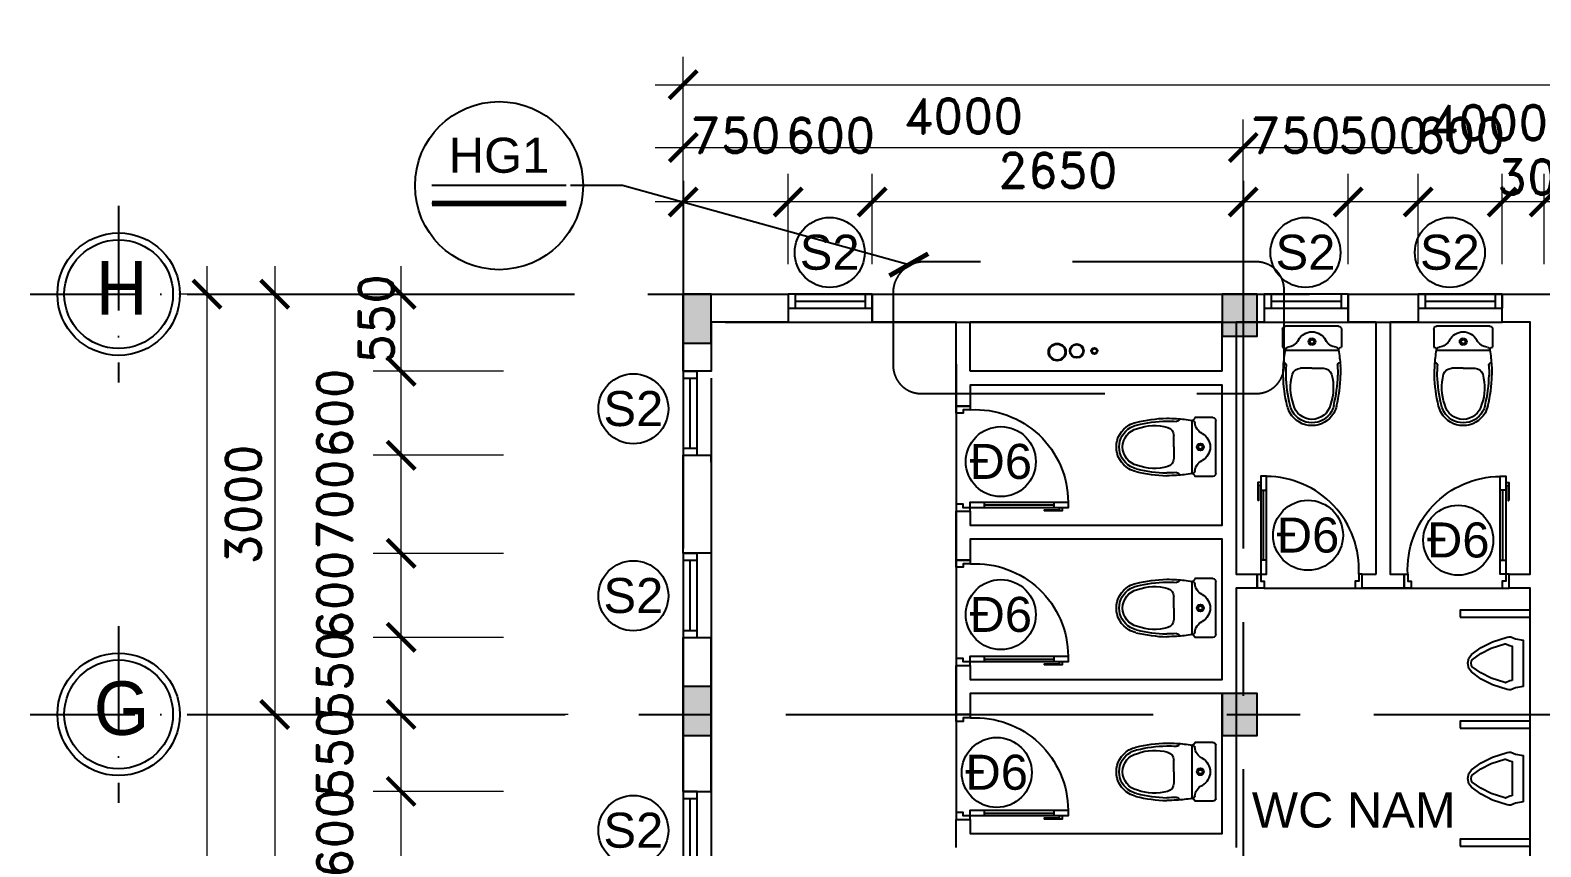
# Model space of a CAD drawing. Header units: inches. Extents: x 452443 to 881249, y 975131 to 1198310.
# Drawn here: x 555887 to 566677, y 1093991 to 1099821 of the extents above; entities that cross this region are included whole.
import ezdxf
from ezdxf.enums import TextEntityAlignment as Align

# ---------------------------------------------------------------- set-up
doc = ezdxf.new("R2010")
doc.units = ezdxf.units.IN
doc.header["$LTSCALE"] = 3.5
doc.header["$MEASUREMENT"] = 0
for name, pattern in [('ACAD_ISO10W100', [18, 12, -3, 0, -3]), ('CENTER', [2, 1.25, -0.25, 0.25, -0.25]), ('HIDDEN', [0.375, 0.25, -0.125])]:
    doc.linetypes.add(name, pattern=pattern)
for name, color, linetype in [('cot', 1, 'Continuous'), ('DOOR-84', 84, 'Continuous'), ('hatch', 4, 'Continuous'), ('hatch vl', 4, 'Continuous'), ('kich thuoc', 3, 'Continuous'), ('Mui ten', 9, 'Continuous'), ('Netthay_126', 126, 'Continuous'), ('NOI THAT', 42, 'Continuous'), ('phong', 2, 'Continuous'), ('text', 3, 'Continuous'), ('TEXT2', 7, 'Continuous'), ('thuocdo', 3, 'Continuous'), ('TOILET', 35, 'Continuous'), ('Truc', 252, 'Continuous'), ('VISIONABLE-LINE126', 126, 'Continuous')]:
    doc.layers.add(name, color=color, linetype=linetype)
doc.styles.add('chu 1', font='VHELVEN0.TTF')
doc.styles.add('CHUGHICHU', font='VTIMESN0.TTF')
doc.styles.add('romand', font='romand.shx')
doc.styles.add('STYLE5', font='VAVON_.TTF')
doc.styles.add('VNI-HELVE', font='VHELVEN0.TTF')
doc.dimstyles.new('50', dxfattribs={"dimscale": 75, "dimtxt": 2.5, "dimasz": 30, "dimexe": 2, "dimexo": 0, "dimgap": 1, "dimtad": 1, "dimdec": 0, "dimdsep": 46, "dimtxsty": 'CHUGHICHU', "dimblk": 'ARCHTICK', "dimcen": 1.5, "dimdle": 2, "dimclrd": 256, "dimclre": 256, "dimclrt": 7, "dimadec": 0, "dimazin": 0, "dimtfac": 1, "dimtdec": 0, "dimtofl": 0, "dimtmove": 2, "dimatfit": 3, "dimldrblk": 'ARCHTICK', "dimfxl": 1, "dimtolj": 1, "dimtzin": 0, "dimlwd": -1, "dimlwe": -1, "dimarcsym": 0})
doc.dimstyles.new('TL100', dxfattribs={"dimscale": 100, "dimtxt": 2.5, "dimasz": 2, "dimexe": 2, "dimexo": 1, "dimgap": 1, "dimtad": 1, "dimdec": 0, "dimzin": 0, "dimdsep": 46, "dimtxsty": 'romand', "dimblk": 'ARCHTICK', "dimcen": 2, "dimdle": 2, "dimclrd": 256, "dimclre": 256, "dimclrt": 7, "dimadec": 0, "dimazin": 0, "dimtfac": 0.004, "dimtdec": 0, "dimtmove": 2, "dimatfit": 3, "dimfxl": 1, "dimtolj": 1, "dimtzin": 0, "dimlwd": 20, "dimlwe": 20, "dimarcsym": 1})

# ---------------------------------------------------------------- blocks, each defined once
blk = doc.blocks.new('truc tron')
at = {"layer": 'DOOR-84', "linetype": 'ACAD_ISO10W100', "ltscale": 20}
for p, q in [((0, -710), (0, 710)), ((710, 0), (-710, 0))]:
    blk.add_line(p, q, dxfattribs=at)
at = {"layer": 'DOOR-84', "linetype": 'Continuous'}
blk.add_circle((0, 0), 492, dxfattribs=at)
at = {"layer": 'NOI THAT', "linetype": 'Continuous'}
blk.add_circle((0, 0), 437, dxfattribs=at)
blk = doc.blocks.new('mb-tieunam1')
at = {"linetype": 'Continuous'}
for points in [[(-166, 0), (-175, -55), (-189, -89), (-190, -100), (-187, -115), (-153, -219), (-112, -301), (-62, -370), (-37, -389), (0, -395), (37, -389), (62, -370), (112, -301), (153, -219), (187, -115), (190, -100), (189, -89), (175, -55), (166, 0)], [(-123, -79), (-126, -97), (-139, -128), (-138, -131), (-107, -229), (-69, -304), (-25, -364), (-16, -371), (0, -373), (16, -371), (25, -364), (69, -304), (107, -229), (138, -131), (139, -128), (126, -97), (123, -79)]]:
    blk.add_lwpolyline(points, close=True, dxfattribs=at)
blk = doc.blocks.new('CD-800')
blk.add_line((45, 200), (45, 700))
for points in [[(25, 756), (3, 756), (3, 627)], [(25, 700), (65, 700), (65, 800), (25, 800), (25, 700)], [(25, 735), (8, 735), (8, 627), (3, 627)], [(25, 713), (25, 187)], [(65, 200), (65, 727)], [(65, 200), (25, 200), (25, 100), (65, 100), (65, 200)]]:
    blk.add_lwpolyline(points)
for points in [[(0, 0), (0, 100), (25, 100), (25, 50), (50, 50), (50, 0)], [(750, 0), (750, 100), (725, 100), (725, 50), (700, 50), (700, 0)]]:
    blk.add_lwpolyline(points, close=True)
at = {"layer": 'hatch'}
blk.add_arc((62, 135), 664, 357.0187, 89.6993, dxfattribs=at)
blk = doc.blocks.new('A$C6F812289')
at = {"layer": 'TOILET', "linetype": 'Continuous'}
for p, q in [((0, 20), (0, 400)), ((20, 420), (150, 420)), ((170, 400), (170, 20)), ((300, 210), (300, 292)), ((300, 210), (300, 128)), ((20, 0), (150, 0)), ((20, 0), (150, 0))]:
    blk.add_line(p, q, dxfattribs=at)
for points in [[(280, 413, 0.02753), (170, 400, 0.02753)], [(570, 386, 0.054905), (350, 415, 0.054905)], [(565, 366, 0.054905), (350, 395, 0.054905)], [(300, 210), (300, 290, 0.704392)], [(300, 210), (300, 130, -0.704392)], [(170, 20, 0.02753), (280, 7, 0.02753)], [(565, 54, -0.054905), (350, 25, -0.054905)], [(570, 34, -0.054905), (350, 5, -0.054905)]]:
    blk.add_lwpolyline(points, format="xyb", dxfattribs=at)
for centre, radius, start, end in [((20, 400), 20, 90, 180), ((51, 395), 100, 298.1382, 352.7323), ((170, 420), 20, 180, 270), ((170, 380), 20, 90, 172.7323), ((280, 413), 20, 184.5905, 273.8823), ((350, -585), 1000, 90, 94.0204), ((350, -585), 980, 90, 94.0204), ((360, 292), 60, 105.9249, 180), ((439, 15), 348, 69.701, 105.9249), ((530, 210), 135, 0, 77.2425), ((530, 210), 160, 60, 77.2425), ((530, 210), 180, 60, 77.2425), ((530, 210), 160, 0, 60), ((530, 210), 180, 0, 60), ((150, 210), 110, 118.1382, 180), ((110, 210), 25, 0, 180), ((110, 210), 25, 0, 180), ((110, 210), 15, 0, 180), ((110, 210), 15, 0, 180), ((150, 210), 110, 180, 241.8618), ((150, 210), 110, 180, 241.8618), ((110, 210), 25, 180, 0), ((110, 210), 25, 180, 0), ((110, 210), 15, 180, 0), ((110, 210), 15, 180, 0), ((51, 25), 100, 7.2677, 61.8618), ((51, 25), 100, 7.2677, 61.8618), ((360, 128), 60, 180, 254.0751), ((530, 210), 135, 282.7575, 0), ((530, 210), 160, 300, 0), ((530, 210), 180, 300, 0), ((20, 20), 20, 180, 270), ((170, 40), 20, 187.2677, 270), ((170, 40), 20, 187.2677, 270), ((170, 0), 20, 90, 180), ((280, 7), 20, 86.1177, 175.4095), ((350, 1005), 1000, 265.9796, 270), ((350, 1005), 980, 265.9796, 270), ((439, 405), 348, 254.0751, 290.299), ((530, 210), 160, 282.7575, 300), ((530, 210), 180, 282.7575, 300)]:
    blk.add_arc(centre, radius, start, end, dxfattribs=at)
blk = doc.blocks.new('_ArchTick')
at = {"color": 0, "linetype": 'ByBlock', "const_width": 0.15}
blk.add_lwpolyline([(-0.5, -0.5), (0.5, 0.5)], dxfattribs=at)
blk = doc.blocks.new('*D1828')
at = {"layer": 'DEFPOINTS', "color": 0}
for p in [(559831, 1097936), (557634, 1094936), (559831, 1094936)]:
    blk.add_point(p, dxfattribs=at)
at = {"layer": 'thuocdo', "lineweight": 20}
for p, q in [((557634, 1098136), (557634, 1094736)), ((559731, 1097936), (557434, 1097936)), ((559731, 1094936), (557434, 1094936))]:
    blk.add_line(p, q, dxfattribs=at)
at = {"layer": 'thuocdo', "lineweight": 20, "xscale": 200, "yscale": 200, "zscale": 200}
for p, rotation in [((557634, 1097936), 90), ((557634, 1094936), 270)]:
    blk.add_blockref('_ArchTick', p, dxfattribs=dict(at, rotation=rotation))
at = {"layer": 'thuocdo', "color": 7, "insert": (557409, 1096436), "char_height": 250, "attachment_point": 5, "rotation": 90, "style": 'romand'}
blk.add_mtext('\\A1;3000', dxfattribs=at)
blk = doc.blocks.new('*D1829')
at = {"layer": 'DEFPOINTS', "color": 0}
for p in [(559831, 1094936), (557634, 1091936), (559831, 1091936)]:
    blk.add_point(p, dxfattribs=at)
at = {"layer": 'thuocdo', "lineweight": 20}
for p, q in [((557634, 1095136), (557634, 1091736)), ((559731, 1094936), (557434, 1094936)), ((559731, 1091936), (557434, 1091936))]:
    blk.add_line(p, q, dxfattribs=at)
at = {"layer": 'thuocdo', "lineweight": 20, "xscale": 200, "yscale": 200, "zscale": 200}
for p, rotation in [((557634, 1094936), 90), ((557634, 1091936), 270)]:
    blk.add_blockref('_ArchTick', p, dxfattribs=dict(at, rotation=rotation))
at = {"layer": 'thuocdo', "color": 7, "insert": (557409, 1093436), "char_height": 250, "attachment_point": 5, "rotation": 90, "style": 'romand'}
blk.add_mtext('\\A1;3000', dxfattribs=at)
blk = doc.blocks.new('*D1835')
at = {"layer": 'DEFPOINTS', "color": 0}
for p in [(559831, 1097936), (557150, 1076436), (559831, 1076436)]:
    blk.add_point(p, dxfattribs=at)
at = {"layer": 'thuocdo', "lineweight": 20}
for p, q in [((557150, 1098136), (557150, 1076236)), ((559731, 1097936), (556950, 1097936)), ((559731, 1076436), (556950, 1076436))]:
    blk.add_line(p, q, dxfattribs=at)
at = {"layer": 'thuocdo', "lineweight": 20, "xscale": 200, "yscale": 200, "zscale": 200}
for p, rotation in [((557150, 1097936), 90), ((557150, 1076436), 270)]:
    blk.add_blockref('_ArchTick', p, dxfattribs=dict(at, rotation=rotation))
at = {"layer": 'thuocdo', "color": 7, "insert": (556925, 1087186), "char_height": 250, "attachment_point": 5, "rotation": 90, "style": 'romand'}
blk.add_mtext('\\A1;21500', dxfattribs=at)
blk = doc.blocks.new('*D1837')
at = {"layer": 'DEFPOINTS', "color": 0}
for p in [(564552, 1098984), (560552, 1098050), (564552, 1098050)]:
    blk.add_point(p, dxfattribs=at)
at = {"layer": 'thuocdo', "lineweight": 20}
for p, q in [((560552, 1098150), (560552, 1099184)), ((564552, 1098150), (564552, 1099184)), ((560352, 1098984), (564752, 1098984))]:
    blk.add_line(p, q, dxfattribs=at)
at = {"layer": 'thuocdo', "lineweight": 20, "xscale": 200, "yscale": 200, "zscale": 200, "rotation": 180}
blk.add_blockref('_ArchTick', (560552, 1098984), dxfattribs=at)
at = {"layer": 'thuocdo', "lineweight": 20, "xscale": 200, "yscale": 200, "zscale": 200}
blk.add_blockref('_ArchTick', (564552, 1098984), dxfattribs=at)
at = {"layer": 'thuocdo', "color": 7, "insert": (562552, 1099209), "char_height": 250, "attachment_point": 5, "style": 'romand'}
blk.add_mtext('\\A1;4000', dxfattribs=at)
blk = doc.blocks.new('*D1838')
at = {"layer": 'DEFPOINTS', "color": 0}
for p in [(568552, 1098984), (564552, 1098050), (568552, 1098050)]:
    blk.add_point(p, dxfattribs=at)
at = {"layer": 'thuocdo', "lineweight": 20}
for p, q in [((564552, 1098150), (564552, 1099184)), ((568552, 1098150), (568552, 1099184)), ((564352, 1098984), (565762, 1098984)), ((568752, 1098984), (566843, 1098984))]:
    blk.add_line(p, q, dxfattribs=at)
at = {"layer": 'thuocdo', "lineweight": 20, "xscale": 200, "yscale": 200, "zscale": 200, "rotation": 180}
blk.add_blockref('_ArchTick', (564552, 1098984), dxfattribs=at)
at = {"layer": 'thuocdo', "lineweight": 20, "xscale": 200, "yscale": 200, "zscale": 200}
blk.add_blockref('_ArchTick', (568552, 1098984), dxfattribs=at)
at = {"layer": 'thuocdo', "color": 7, "insert": (566302, 1099162), "char_height": 250, "attachment_point": 5, "style": 'romand'}
blk.add_mtext('\\A1;4000', dxfattribs=at)
blk = doc.blocks.new('*D1844')
at = {"layer": 'DEFPOINTS', "color": 0}
for p in [(589052, 1099432), (560552, 1098284), (589052, 1098284)]:
    blk.add_point(p, dxfattribs=at)
at = {"layer": 'thuocdo', "lineweight": 20}
for p, q in [((560552, 1098384), (560552, 1099632)), ((589052, 1098384), (589052, 1099632)), ((560352, 1099432), (589252, 1099432))]:
    blk.add_line(p, q, dxfattribs=at)
at = {"layer": 'thuocdo', "lineweight": 20, "xscale": 200, "yscale": 200, "zscale": 200, "rotation": 180}
blk.add_blockref('_ArchTick', (560552, 1099432), dxfattribs=at)
at = {"layer": 'thuocdo', "lineweight": 20, "xscale": 200, "yscale": 200, "zscale": 200}
blk.add_blockref('_ArchTick', (589052, 1099432), dxfattribs=at)
at = {"layer": 'thuocdo', "color": 7, "insert": (574802, 1099657), "char_height": 250, "attachment_point": 5, "style": 'romand'}
blk.add_mtext('\\A1;28500', dxfattribs=at)
blk = doc.blocks.new('*D2401')
at = {"layer": 'DEFPOINTS', "color": 0}
for p in [(566702, 1098595), (566702, 1098050), (568552, 1098050)]:
    blk.add_point(p, dxfattribs=at)
at = {"layer": 'thuocdo', "lineweight": 20}
for p, q in [((566702, 1098150), (566702, 1098795)), ((568552, 1098150), (568552, 1098795)), ((568752, 1098595), (566502, 1098595))]:
    blk.add_line(p, q, dxfattribs=at)
at = {"layer": 'thuocdo', "lineweight": 20, "xscale": 200, "yscale": 200, "zscale": 200, "rotation": 180}
blk.add_blockref('_ArchTick', (566702, 1098595), dxfattribs=at)
at = {"layer": 'thuocdo', "lineweight": 20, "xscale": 200, "yscale": 200, "zscale": 200}
blk.add_blockref('_ArchTick', (568552, 1098595), dxfattribs=at)
at = {"layer": 'thuocdo', "color": 7, "insert": (567627, 1098820), "char_height": 250, "attachment_point": 5, "style": 'romand'}
blk.add_mtext('\\A1;1850', dxfattribs=at)
blk = doc.blocks.new('*D2560')
at = {"layer": 'DEFPOINTS', "color": 0}
for p in [(558537, 1094386), (559367, 1094386), (559367, 1093786)]:
    blk.add_point(p, dxfattribs=at)
at = {"layer": 'thuocdo', "lineweight": 20}
blk.add_line((558537, 1093586), (558537, 1094586), dxfattribs=at)
at = {"layer": 'thuocdo', "linetype": 'Continuous', "lineweight": 20}
for p, q in [((559267, 1094386), (558337, 1094386)), ((559267, 1093786), (558337, 1093786))]:
    blk.add_line(p, q, dxfattribs=at)
at = {"layer": 'thuocdo', "lineweight": 20, "xscale": 200, "yscale": 200, "zscale": 200}
for p, rotation in [((558537, 1094386), 90), ((558537, 1093786), 270)]:
    blk.add_blockref('_ArchTick', p, dxfattribs=dict(at, rotation=rotation))
at = {"layer": 'thuocdo', "color": 7, "insert": (558062, 1094086), "char_height": 250, "attachment_point": 5, "rotation": 90, "style": 'romand'}
blk.add_mtext('\\A1;600', dxfattribs=at)
blk = doc.blocks.new('*D2561')
at = {"layer": 'DEFPOINTS', "color": 0}
for p in [(558537, 1094936), (559367, 1094936), (559367, 1094386)]:
    blk.add_point(p, dxfattribs=at)
at = {"layer": 'thuocdo', "lineweight": 20}
blk.add_line((558537, 1094186), (558537, 1095136), dxfattribs=at)
at = {"layer": 'thuocdo', "linetype": 'Continuous', "lineweight": 20}
for p, q in [((559267, 1094936), (558337, 1094936)), ((559267, 1094386), (558337, 1094386))]:
    blk.add_line(p, q, dxfattribs=at)
at = {"layer": 'thuocdo', "lineweight": 20, "xscale": 200, "yscale": 200, "zscale": 200}
for p, rotation in [((558537, 1094936), 90), ((558537, 1094386), 270)]:
    blk.add_blockref('_ArchTick', p, dxfattribs=dict(at, rotation=rotation))
at = {"layer": 'thuocdo', "color": 7, "insert": (558062, 1094661), "char_height": 250, "attachment_point": 5, "rotation": 90, "style": 'romand'}
blk.add_mtext('\\A1;550', dxfattribs=at)
blk = doc.blocks.new('*D2562')
at = {"layer": 'DEFPOINTS', "color": 0}
for p in [(558537, 1095486), (559367, 1095486), (559367, 1094936)]:
    blk.add_point(p, dxfattribs=at)
at = {"layer": 'thuocdo', "lineweight": 20}
blk.add_line((558537, 1094736), (558537, 1095686), dxfattribs=at)
at = {"layer": 'thuocdo', "linetype": 'Continuous', "lineweight": 20}
for p, q in [((559267, 1095486), (558337, 1095486)), ((559267, 1094936), (558337, 1094936))]:
    blk.add_line(p, q, dxfattribs=at)
at = {"layer": 'thuocdo', "lineweight": 20, "xscale": 200, "yscale": 200, "zscale": 200}
for p, rotation in [((558537, 1095486), 90), ((558537, 1094936), 270)]:
    blk.add_blockref('_ArchTick', p, dxfattribs=dict(at, rotation=rotation))
at = {"layer": 'thuocdo', "color": 7, "insert": (558062, 1095211), "char_height": 250, "attachment_point": 5, "rotation": 90, "style": 'romand'}
blk.add_mtext('\\A1;550', dxfattribs=at)
blk = doc.blocks.new('*D2563')
at = {"layer": 'DEFPOINTS', "color": 0}
for p in [(558537, 1096086), (559367, 1096086), (559367, 1095486)]:
    blk.add_point(p, dxfattribs=at)
at = {"layer": 'thuocdo', "lineweight": 20}
blk.add_line((558537, 1095286), (558537, 1096286), dxfattribs=at)
at = {"layer": 'thuocdo', "linetype": 'Continuous', "lineweight": 20}
for p, q in [((559267, 1096086), (558337, 1096086)), ((559267, 1095486), (558337, 1095486))]:
    blk.add_line(p, q, dxfattribs=at)
at = {"layer": 'thuocdo', "lineweight": 20, "xscale": 200, "yscale": 200, "zscale": 200}
for p, rotation in [((558537, 1096086), 90), ((558537, 1095486), 270)]:
    blk.add_blockref('_ArchTick', p, dxfattribs=dict(at, rotation=rotation))
at = {"layer": 'thuocdo', "color": 7, "insert": (558062, 1095786), "char_height": 250, "attachment_point": 5, "rotation": 90, "style": 'romand'}
blk.add_mtext('\\A1;600', dxfattribs=at)
blk = doc.blocks.new('*D2564')
at = {"layer": 'DEFPOINTS', "color": 0}
for p in [(558537, 1096786), (559367, 1096786), (559367, 1096086)]:
    blk.add_point(p, dxfattribs=at)
at = {"layer": 'thuocdo', "lineweight": 20}
blk.add_line((558537, 1095886), (558537, 1096986), dxfattribs=at)
at = {"layer": 'thuocdo', "linetype": 'Continuous', "lineweight": 20}
for p, q in [((559267, 1096786), (558337, 1096786)), ((559267, 1096086), (558337, 1096086))]:
    blk.add_line(p, q, dxfattribs=at)
at = {"layer": 'thuocdo', "lineweight": 20, "xscale": 200, "yscale": 200, "zscale": 200}
for p, rotation in [((558537, 1096786), 90), ((558537, 1096086), 270)]:
    blk.add_blockref('_ArchTick', p, dxfattribs=dict(at, rotation=rotation))
at = {"layer": 'thuocdo', "color": 7, "insert": (558062, 1096436), "char_height": 250, "attachment_point": 5, "rotation": 90, "style": 'romand'}
blk.add_mtext('\\A1;700', dxfattribs=at)
blk = doc.blocks.new('*D2565')
at = {"layer": 'DEFPOINTS', "color": 0}
for p in [(558537, 1097386), (559367, 1097386), (559367, 1096786)]:
    blk.add_point(p, dxfattribs=at)
at = {"layer": 'thuocdo', "lineweight": 20}
blk.add_line((558537, 1096586), (558537, 1097586), dxfattribs=at)
at = {"layer": 'thuocdo', "linetype": 'Continuous', "lineweight": 20}
for p, q in [((559267, 1097386), (558337, 1097386)), ((559267, 1096786), (558337, 1096786))]:
    blk.add_line(p, q, dxfattribs=at)
at = {"layer": 'thuocdo', "lineweight": 20, "xscale": 200, "yscale": 200, "zscale": 200}
for p, rotation in [((558537, 1097386), 90), ((558537, 1096786), 270)]:
    blk.add_blockref('_ArchTick', p, dxfattribs=dict(at, rotation=rotation))
at = {"layer": 'thuocdo', "color": 7, "insert": (558062, 1097086), "char_height": 250, "attachment_point": 5, "rotation": 90, "style": 'romand'}
blk.add_mtext('\\A1;600', dxfattribs=at)
blk = doc.blocks.new('*D2566')
at = {"layer": 'DEFPOINTS', "color": 0}
for p in [(558537, 1097936), (559367, 1097936), (559367, 1097386)]:
    blk.add_point(p, dxfattribs=at)
at = {"layer": 'thuocdo', "lineweight": 20}
blk.add_line((558537, 1097186), (558537, 1098136), dxfattribs=at)
at = {"layer": 'thuocdo', "linetype": 'Continuous', "lineweight": 20}
for p, q in [((559267, 1097936), (558337, 1097936)), ((559267, 1097386), (558337, 1097386))]:
    blk.add_line(p, q, dxfattribs=at)
at = {"layer": 'thuocdo', "lineweight": 20, "xscale": 200, "yscale": 200, "zscale": 200}
for p, rotation in [((558537, 1097936), 90), ((558537, 1097386), 270)]:
    blk.add_blockref('_ArchTick', p, dxfattribs=dict(at, rotation=rotation))
at = {"layer": 'thuocdo', "color": 7, "insert": (558360, 1097760), "char_height": 250, "attachment_point": 5, "rotation": 90, "style": 'romand'}
blk.add_mtext('\\A1;550', dxfattribs=at)
blk = doc.blocks.new('*D2567')
at = {"layer": 'DEFPOINTS', "color": 0}
for p in [(566402, 1098595), (566402, 1098050), (566702, 1098050)]:
    blk.add_point(p, dxfattribs=at)
at = {"layer": 'thuocdo', "linetype": 'Continuous', "lineweight": 20}
for p, q in [((566402, 1098150), (566402, 1098795)), ((566702, 1098150), (566702, 1098795))]:
    blk.add_line(p, q, dxfattribs=at)
at = {"layer": 'thuocdo', "lineweight": 20}
blk.add_line((566902, 1098595), (566202, 1098595), dxfattribs=at)
at = {"layer": 'thuocdo', "lineweight": 20, "xscale": 200, "yscale": 200, "zscale": 200, "rotation": 180}
blk.add_blockref('_ArchTick', (566402, 1098595), dxfattribs=at)
at = {"layer": 'thuocdo', "lineweight": 20, "xscale": 200, "yscale": 200, "zscale": 200}
blk.add_blockref('_ArchTick', (566702, 1098595), dxfattribs=at)
at = {"layer": 'thuocdo', "color": 7, "insert": (566687, 1098772), "char_height": 250, "attachment_point": 5, "style": 'romand'}
blk.add_mtext('\\A1;300', dxfattribs=at)
blk = doc.blocks.new('*D2568')
at = {"layer": 'DEFPOINTS', "color": 0}
for p in [(565802, 1098595), (565802, 1098050), (566402, 1098050)]:
    blk.add_point(p, dxfattribs=at)
at = {"layer": 'thuocdo', "linetype": 'Continuous', "lineweight": 20}
for p, q in [((565802, 1098150), (565802, 1098795)), ((566402, 1098150), (566402, 1098795))]:
    blk.add_line(p, q, dxfattribs=at)
at = {"layer": 'thuocdo', "lineweight": 20}
blk.add_line((566602, 1098595), (565602, 1098595), dxfattribs=at)
at = {"layer": 'thuocdo', "lineweight": 20, "xscale": 200, "yscale": 200, "zscale": 200, "rotation": 180}
blk.add_blockref('_ArchTick', (565802, 1098595), dxfattribs=at)
at = {"layer": 'thuocdo', "lineweight": 20, "xscale": 200, "yscale": 200, "zscale": 200}
blk.add_blockref('_ArchTick', (566402, 1098595), dxfattribs=at)
at = {"layer": 'thuocdo', "color": 7, "insert": (566102, 1099070), "char_height": 250, "attachment_point": 5, "style": 'romand'}
blk.add_mtext('\\A1;600', dxfattribs=at)
blk = doc.blocks.new('*D2569')
at = {"layer": 'DEFPOINTS', "color": 0}
for p in [(565302, 1098595), (565302, 1098050), (565802, 1098050)]:
    blk.add_point(p, dxfattribs=at)
at = {"layer": 'thuocdo', "linetype": 'Continuous', "lineweight": 20}
for p, q in [((565302, 1098150), (565302, 1098795)), ((565802, 1098150), (565802, 1098795))]:
    blk.add_line(p, q, dxfattribs=at)
at = {"layer": 'thuocdo', "lineweight": 20}
blk.add_line((566002, 1098595), (565102, 1098595), dxfattribs=at)
at = {"layer": 'thuocdo', "lineweight": 20, "xscale": 200, "yscale": 200, "zscale": 200, "rotation": 180}
blk.add_blockref('_ArchTick', (565302, 1098595), dxfattribs=at)
at = {"layer": 'thuocdo', "lineweight": 20, "xscale": 200, "yscale": 200, "zscale": 200}
blk.add_blockref('_ArchTick', (565802, 1098595), dxfattribs=at)
at = {"layer": 'thuocdo', "color": 7, "insert": (565552, 1099070), "char_height": 250, "attachment_point": 5, "style": 'romand'}
blk.add_mtext('\\A1;500', dxfattribs=at)
blk = doc.blocks.new('*D2570')
at = {"layer": 'DEFPOINTS', "color": 0}
for p in [(564552, 1098595), (564552, 1098050), (565302, 1098050)]:
    blk.add_point(p, dxfattribs=at)
at = {"layer": 'thuocdo', "linetype": 'Continuous', "lineweight": 20}
for p, q in [((564552, 1098150), (564552, 1098795)), ((565302, 1098150), (565302, 1098795))]:
    blk.add_line(p, q, dxfattribs=at)
at = {"layer": 'thuocdo', "lineweight": 20}
blk.add_line((565502, 1098595), (564352, 1098595), dxfattribs=at)
at = {"layer": 'thuocdo', "lineweight": 20, "xscale": 200, "yscale": 200, "zscale": 200, "rotation": 180}
blk.add_blockref('_ArchTick', (564552, 1098595), dxfattribs=at)
at = {"layer": 'thuocdo', "lineweight": 20, "xscale": 200, "yscale": 200, "zscale": 200}
blk.add_blockref('_ArchTick', (565302, 1098595), dxfattribs=at)
at = {"layer": 'thuocdo', "color": 7, "insert": (564927, 1099070), "char_height": 250, "attachment_point": 5, "style": 'romand'}
blk.add_mtext('\\A1;750', dxfattribs=at)
blk = doc.blocks.new('*D2571')
at = {"layer": 'DEFPOINTS', "color": 0}
for p in [(561902, 1098595), (561902, 1098050), (564552, 1098050)]:
    blk.add_point(p, dxfattribs=at)
at = {"layer": 'thuocdo', "linetype": 'Continuous', "lineweight": 20}
for p, q in [((561902, 1098150), (561902, 1098795)), ((564552, 1098150), (564552, 1098795))]:
    blk.add_line(p, q, dxfattribs=at)
at = {"layer": 'thuocdo', "lineweight": 20}
blk.add_line((564752, 1098595), (561702, 1098595), dxfattribs=at)
at = {"layer": 'thuocdo', "lineweight": 20, "xscale": 200, "yscale": 200, "zscale": 200, "rotation": 180}
blk.add_blockref('_ArchTick', (561902, 1098595), dxfattribs=at)
at = {"layer": 'thuocdo', "lineweight": 20, "xscale": 200, "yscale": 200, "zscale": 200}
blk.add_blockref('_ArchTick', (564552, 1098595), dxfattribs=at)
at = {"layer": 'thuocdo', "color": 7, "insert": (563227, 1098820), "char_height": 250, "attachment_point": 5, "style": 'romand'}
blk.add_mtext('\\A1;2650', dxfattribs=at)
blk = doc.blocks.new('*D2572')
at = {"layer": 'DEFPOINTS', "color": 0}
for p in [(561302, 1098595), (561302, 1098050), (561902, 1098050)]:
    blk.add_point(p, dxfattribs=at)
at = {"layer": 'thuocdo', "linetype": 'Continuous', "lineweight": 20}
for p, q in [((561302, 1098150), (561302, 1098795)), ((561902, 1098150), (561902, 1098795))]:
    blk.add_line(p, q, dxfattribs=at)
at = {"layer": 'thuocdo', "lineweight": 20}
blk.add_line((562102, 1098595), (561102, 1098595), dxfattribs=at)
at = {"layer": 'thuocdo', "lineweight": 20, "xscale": 200, "yscale": 200, "zscale": 200, "rotation": 180}
blk.add_blockref('_ArchTick', (561302, 1098595), dxfattribs=at)
at = {"layer": 'thuocdo', "lineweight": 20, "xscale": 200, "yscale": 200, "zscale": 200}
blk.add_blockref('_ArchTick', (561902, 1098595), dxfattribs=at)
at = {"layer": 'thuocdo', "color": 7, "insert": (561602, 1099070), "char_height": 250, "attachment_point": 5, "style": 'romand'}
blk.add_mtext('\\A1;600', dxfattribs=at)
blk = doc.blocks.new('*D2573')
at = {"layer": 'DEFPOINTS', "color": 0}
for p in [(560552, 1098595), (560552, 1098050), (561302, 1098050)]:
    blk.add_point(p, dxfattribs=at)
at = {"layer": 'thuocdo', "linetype": 'Continuous', "lineweight": 20}
for p, q in [((560552, 1098150), (560552, 1098795)), ((561302, 1098150), (561302, 1098795))]:
    blk.add_line(p, q, dxfattribs=at)
at = {"layer": 'thuocdo', "lineweight": 20}
blk.add_line((561502, 1098595), (560352, 1098595), dxfattribs=at)
at = {"layer": 'thuocdo', "lineweight": 20, "xscale": 200, "yscale": 200, "zscale": 200, "rotation": 180}
blk.add_blockref('_ArchTick', (560552, 1098595), dxfattribs=at)
at = {"layer": 'thuocdo', "lineweight": 20, "xscale": 200, "yscale": 200, "zscale": 200}
blk.add_blockref('_ArchTick', (561302, 1098595), dxfattribs=at)
at = {"layer": 'thuocdo', "color": 7, "insert": (560927, 1099070), "char_height": 250, "attachment_point": 5, "style": 'romand'}
blk.add_mtext('\\A1;750', dxfattribs=at)

msp = doc.modelspace()

# ---------------------------------------------------------------- hatches: boundary and pattern name
at = {"layer": 'cot'}
for points in [[(560552.3, 1097586.5), (560752.3, 1097586.5), (560752.3, 1097936.5), (560552.3, 1097936.5)], [(564652.3, 1097936.5), (564402.3, 1097936.5), (564402.3, 1097636.5), (564652.3, 1097636.5)], [(560552.3, 1094786.5), (560752.3, 1094786.5), (560752.3, 1095136.5), (560552.3, 1095136.5)], [(564652.3, 1095086.5), (564402.3, 1095086.5), (564402.3, 1094786.5), (564652.3, 1094786.5)]]:
    msp.add_hatch(color=256, dxfattribs=at).paths.add_polyline_path(points)

# ---------------------------------------------------------------- linework, layer by layer
at = {"linetype": 'HIDDEN', "ltscale": 1500}
msp.add_lwpolyline([(562251.4, 1097226.8), (564644.3, 1097226.8, 0.4142136), (564844.3, 1097426.8), (564844.3, 1097967.6, 0.4142136), (564644.3, 1098167.6), (562276.4, 1098167.6, 0.3891753), (562051.4, 1097967.6), (562051.4, 1097426.8, 0.4142136)], format="xyb", close=True, dxfattribs=at)
msp.add_circle((559236.3, 1098711.4), 600)
at = {"layer": 'cot'}
for points in [[(560552.3, 1097586.5), (560752.3, 1097586.5), (560752.3, 1097936.5), (560552.3, 1097936.5)], [(564402.3, 1097636.5), (564652.3, 1097636.5), (564652.3, 1097936.5), (564402.3, 1097936.5)], [(560552.3, 1094786.5), (560752.3, 1094786.5), (560752.3, 1095136.5), (560552.3, 1095136.5)], [(564402.3, 1094786.5), (564652.3, 1094786.5), (564652.3, 1095086.5), (564402.3, 1095086.5)]]:
    msp.add_lwpolyline(points, close=True, dxfattribs=at)
at = {"layer": 'hatch vl'}
for centre in [(561598, 1098234.3), (564996.3, 1098234.3), (566028, 1098234.3), (560195.7, 1097118.2), (562820.3, 1096740.9), (565014.8, 1096215.1), (566087.8, 1096179.9), (560195.7, 1095783.4), (562820.3, 1095648.7), (562791.2, 1094521.7), (560195.7, 1094107.9)]:
    msp.add_circle(centre, 250, dxfattribs=at)
at = {"layer": 'kich thuoc', "const_width": 40}
msp.add_lwpolyline([(558756.3, 1098583.1), (559716.4, 1098583.1)], dxfattribs=at)
at = {"layer": 'kich thuoc'}
for points in [[(561302.3, 1097836.5), (561902.3, 1097836.5), (561902.3, 1097936.5), (561302.3, 1097936.5)], [(564702.3, 1097836.5), (565302.3, 1097836.5), (565302.3, 1097936.5), (564702.3, 1097936.5)], [(565802.3, 1097836.5), (566402.3, 1097836.5), (566402.3, 1097936.5), (565802.3, 1097936.5)], [(560652.3, 1096786.5), (560652.3, 1097386.5), (560552.3, 1097386.5), (560552.3, 1096786.5)], [(560652.3, 1095486.5), (560652.3, 1096086.5), (560552.3, 1096086.5), (560552.3, 1095486.5)], [(560652.3, 1093786.5), (560652.3, 1094386.5), (560552.3, 1094386.5), (560552.3, 1093786.5)]]:
    msp.add_lwpolyline(points, close=True, dxfattribs=at)
for points in [[(561352.3, 1097936.5), (561352.3, 1097836.5)], [(561352.3, 1097886.5), (561852.3, 1097886.5)], [(561852.3, 1097936.5), (561852.3, 1097836.5)], [(561902.3, 1097936.5), (561902.3, 1097836.5)], [(564752.3, 1097936.5), (564752.3, 1097836.5)], [(564752.3, 1097886.5), (565252.3, 1097886.5)], [(565252.3, 1097936.5), (565252.3, 1097836.5)], [(565302.3, 1097936.5), (565302.3, 1097836.5)], [(565852.3, 1097936.5), (565852.3, 1097836.5)], [(565852.3, 1097886.5), (566352.3, 1097886.5)], [(566352.3, 1097936.5), (566352.3, 1097836.5)], [(566402.3, 1097936.5), (566402.3, 1097836.5)], [(560552.3, 1097386.5), (560652.3, 1097386.5)], [(560552.3, 1097336.5), (560652.3, 1097336.5)], [(560602.3, 1096836.5), (560602.3, 1097336.5)], [(560552.3, 1096836.5), (560652.3, 1096836.5)], [(560552.3, 1096086.5), (560652.3, 1096086.5)], [(560552.3, 1096036.5), (560652.3, 1096036.5)], [(560602.3, 1095536.5), (560602.3, 1096036.5)], [(560552.3, 1095536.5), (560652.3, 1095536.5)], [(560552.3, 1094386.5), (560652.3, 1094386.5)], [(560552.3, 1094336.5), (560652.3, 1094336.5)], [(560602.3, 1093836.5), (560602.3, 1094336.5)]]:
    msp.add_lwpolyline(points, dxfattribs=at)
at = {"layer": 'Mui ten'}
for p, q in [((559716.4, 1098711.4), (558756.3, 1098711.4)), ((559716.4, 1098583.1), (558756.3, 1098583.1))]:
    msp.add_line(p, q, dxfattribs=at)
at = {"layer": 'Netthay_126'}
for points in [[(560852.3, 1097736.5), (566402.3, 1097736.5)], [(562502.3, 1097436.5), (562502.3, 1094186.5)], [(560752.3, 1097336.5), (560752.3, 1092536.5)], [(564702.3, 1095836.5), (566402.3, 1095836.5)]]:
    msp.add_lwpolyline(points, dxfattribs=at)
for points in [[(566102.3, 1095631.7), (566602.3, 1095631.7), (566602.3, 1095681.7), (566102.3, 1095681.7)], [(566102.3, 1094838.9), (566602.3, 1094838.9), (566602.3, 1094888.9), (566102.3, 1094888.9)], [(566102.3, 1093996.1), (566602.3, 1093996.1), (566602.3, 1094046.1), (566102.3, 1094046.1)]]:
    msp.add_lwpolyline(points, close=True, dxfattribs=at)
at = {"layer": 'phong'}
for p, q in [((561902.3, 1097936.5), (561902.3, 1097736.5)), ((561902.3, 1097936.5), (561902.3, 1097736.5)), ((565302.3, 1097936.5), (565302.3, 1097736.5)), ((565502.3, 1097736.5), (565302.3, 1097736.5)), ((565802.3, 1097736.5), (565602.3, 1097736.5)), ((564402.3, 1097386.5), (562602.3, 1097386.5)), ((562602.3, 1096386.5), (562602.3, 1096286.5)), ((562602.3, 1096186.5), (562602.3, 1096036.5)), ((562602.3, 1095286.5), (562602.3, 1095186.5))]:
    msp.add_line(p, q, dxfattribs=at)
for points in [[(561302.3, 1097936.5), (561302.3, 1097736.5), (560752.3, 1097736.5), (560752.3, 1097386.5), (560552.3, 1097386.5), (560552.3, 1097936.5), (561302.3, 1097936.5), (561302.3, 1097736.5)], [(562502.3, 1093986.5), (562502.3, 1094186.5), (562602.3, 1094186.5), (562602.3, 1094086.5), (564402.3, 1094086.5), (564402.3, 1095086.5), (562602.3, 1095086.5), (562602.3, 1094936.5), (562502.3, 1094936.5), (562502.3, 1095286.5), (562602.3, 1095286.5), (562602.3, 1095186.5), (564402.3, 1095186.5), (564402.3, 1096186.5), (562602.3, 1096186.5), (562602.3, 1096036.5), (562502.3, 1096036.5), (562502.3, 1096386.5), (562602.3, 1096386.5), (562602.3, 1096286.5), (564402.3, 1096286.5), (564402.3, 1097286.5), (562602.3, 1097286.5), (562602.3, 1097136.5), (562502.3, 1097136.5), (562502.3, 1097736.5), (561902.3, 1097736.5), (561902.3, 1097936.5), (564702.3, 1097936.5), (564702.3, 1097736.5), (564502.3, 1097736.5), (564502.3, 1095936.5), (564652.3, 1095936.5), (564652.3, 1095836.5), (564502.3, 1095836.5), (564502.3, 1093986.5)], [(565302.3, 1097936.5), (565802.3, 1097936.5)], [(565502.3, 1095936.5), (565502.3, 1097736.5), (565302.3, 1097736.5), (565302.3, 1097936.5), (565802.3, 1097936.5), (565802.3, 1097736.5), (565602.3, 1097736.5), (565602.3, 1095936.5), (565702.3, 1095936.5), (565702.3, 1095836.5), (565402.3, 1095836.5), (565402.3, 1095936.5), (565502.3, 1095936.5)], [(566452.3, 1091886.5), (566602.3, 1091886.5), (566602.3, 1095836.5), (566452.3, 1095836.5), (566452.3, 1095936.5), (566602.3, 1095936.5), (566602.3, 1097736.5), (566402.3, 1097736.5), (566402.3, 1097936.5), (569952.3, 1097936.5), (569952.3, 1097736.5)], [(564402.3, 1097736.5), (562602.3, 1097736.5)], [(562602.3, 1097386.5), (562602.3, 1097736.5)], [(564402.3, 1097386.5), (564402.3, 1097736.5)], [(565502.3, 1097736.5), (565302.3, 1097736.5)], [(565802.3, 1097736.5), (565602.3, 1097736.5)], [(560552.3, 1096086.5), (560552.3, 1096786.5), (560752.3, 1096786.5), (560752.3, 1096086.5), (560552.3, 1096086.5)], [(560552.3, 1094386.5), (560552.3, 1095486.5), (560752.3, 1095486.5), (560752.3, 1094386.5)], [(560552.3, 1095486.5), (560552.3, 1094386.5), (560752.3, 1094386.5), (560752.3, 1095486.5)]]:
    msp.add_lwpolyline(points, dxfattribs=at)
for points in [[(560552.3, 1096736.5), (560552.3, 1096786.5)], [(560752.3, 1096786.5), (560752.3, 1096736.5)]]:
    msp.add_lwpolyline(points, close=True, dxfattribs=at)
at = {"layer": 'thuocdo'}
for centre, radius in [((563222.9, 1097523.4), 62), ((563222.9, 1097523.4), 57), ((563362.9, 1097531.6), 50), ((563362.9, 1097531.6), 45), ((563488.6, 1097530.9), 22), ((563488.6, 1097530.9), 17)]:
    msp.add_circle(centre, radius, dxfattribs=at)
at = {"layer": 'Truc', "linetype": 'CENTER', "ltscale": 600}
for points in [[(560552.3, 1098745.1), (560552.3, 1072278.3)], [(564552.3, 1098745.1), (564552.3, 1072278.3)], [(557150.1, 1097936.5), (592483.8, 1097936.5)], [(557084.6, 1094936.5), (592418.3, 1094936.5)]]:
    msp.add_lwpolyline(points, dxfattribs=at)

# ---------------------------------------------------------------- block references
at = {"layer": 'DOOR-84', "xscale": -1, "rotation": 270}
for p in [(562502.3, 1096386.5), (562502.3, 1095286.5), (562502.3, 1094186.5)]:
    msp.add_blockref('CD-800', p, dxfattribs=at)
at = {"layer": 'DOOR-84'}
msp.add_blockref('CD-800', (564652.3, 1095836.5), dxfattribs=at)
at = {"layer": 'DOOR-84', "xscale": -1}
msp.add_blockref('CD-800', (566452.3, 1095836.5), dxfattribs=at)
at = {"layer": 'TOILET', "xscale": -1}
for name, p, rotation in [('A$C6F812289', (565252.7, 1097707.8), 90), ('A$C6F812289', (566333.1, 1097707.8), 90), ('mb-tieunam1', (566552.3, 1095301.1), 270), ('mb-tieunam1', (566552.3, 1094477.9), 270)]:
    msp.add_blockref(name, p, dxfattribs=dict(at, rotation=rotation))
for p in [(564355.7, 1096635.5), (564355.7, 1095485.9), (564355.7, 1094316.6)]:
    msp.add_blockref('A$C6F812289', p, dxfattribs=at)
at = {"layer": 'VISIONABLE-LINE126', "linetype": 'Continuous', "xscale": 0.8886240000138059, "yscale": 0.8886240000138059, "zscale": 0.8886240000138059, "rotation": 180}
for p in [(556518.8, 1097936.5), (556518.8, 1094936.5)]:
    msp.add_blockref('truc tron', p, dxfattribs=at)

# ---------------------------------------------------------------- texts
at = {"char_height": 250, "attachment_point": 5, "style": 'chu 1'}
for s, insert, width in [('HG1 ', (559236.3, 1098926.7), 647.539), ('S2', (561598, 1098234.3), 407.041), ('S2', (564996.3, 1098234.3), 407.041), ('S2', (566028, 1098234.3), 407.041), ('S2', (560195.7, 1097118.2), 407.041), ('Ñ6', (562820.3, 1096740.9), 407.041), ('Ñ6', (565014.8, 1096215.1), 407.041), ('Ñ6', (566087.8, 1096179.9), 407.041), ('S2', (560195.7, 1095783.4), 407.041), ('Ñ6', (562820.3, 1095648.7), 407.041), ('Ñ6', (562791.2, 1094521.7), 407.041), ('S2', (560195.7, 1094107.9), 407.041)]:
    msp.add_mtext(s, dxfattribs=dict(at, insert=insert, width=width))
at = {"layer": 'text', "linetype": 'Continuous', "style": 'STYLE5'}
for s, p in [('H', (556540.5, 1097789.8)), ('G', (556540.5, 1094789.8))]:
    msp.add_text(s, height=382.5, dxfattribs=at).set_placement(p, align=Align.CENTER)
at = {"layer": 'TEXT2', "insert": (566068.5, 1094378.8), "char_height": 250, "attachment_point": 3, "style": 'VNI-HELVE'}
msp.add_mtext_dynamic_manual_height_columns('{\\fArial|b0|i0|c0|p34;\\C7;WC \\fVNI-Helve|b0|i0|c0|p2;NAM}', width=4203.104, gutter_width=1000, heights=[0], dxfattribs=at)

# ---------------------------------------------------------------- dimensions: what is measured, and where the dimension line sits
at = {"layer": 'thuocdo'}
for base, p1, p2, override, picture, middle in [((589052.3, 1099431.9), (560552.3, 1098284.5), (589052.3, 1098284.5), {"dimarcsym": 1}, '*D1844', (574802.3, 1099656.9)), ((564552.3, 1098984.5), (560552.3, 1098050), (564552.3, 1098050), {"dimarcsym": 1}, '*D1837', (562552.3, 1099209.5)), ((560552.3, 1098594.8), (561302.3, 1098050), (560552.3, 1098050), {"dimfxl": 10}, '*D2573', (560927.3, 1099069.8)), ((561302.3, 1098594.8), (561902.3, 1098050), (561302.3, 1098050), {"dimfxl": 10}, '*D2572', (561602.3, 1099069.8)), ((564552.3, 1098594.8), (565302.3, 1098050), (564552.3, 1098050), {"dimfxl": 10}, '*D2570', (564927.3, 1099069.8)), ((565302.3, 1098594.8), (565802.3, 1098050), (565302.3, 1098050), {"dimfxl": 10}, '*D2569', (565552.3, 1099069.8)), ((565802.3, 1098594.8), (566402.3, 1098050), (565802.3, 1098050), {"dimfxl": 10}, '*D2568', (566102.3, 1099069.8)), ((561902.3, 1098594.8), (564552.3, 1098050), (561902.3, 1098050), {"dimfxl": 10}, '*D2571', (563227.3, 1098819.8)), ((566702.3, 1098594.8), (568552.3, 1098050), (566702.3, 1098050), {"dimarcsym": 1}, '*D2401', (567627.3, 1098819.8))]:
    dim = msp.add_linear_dim(base=base, p1=p1, p2=p2, dimstyle='TL100', override=override, dxfattribs=at)
    dim.commit()
    dim.dimension.update_dxf_attribs({"geometry": picture, "text_midpoint": middle})
for base, p1, p2, override, picture, middle in [((568552.3, 1098984.5), (564552.3, 1098050), (568552.3, 1098050), {"dimarcsym": 1}, '*D1838', (566302.3, 1099162.2)), ((566402.3, 1098594.8), (566702.3, 1098050), (566402.3, 1098050), {"dimfxl": 10}, '*D2567', (566687, 1098772.4))]:
    dim = msp.add_linear_dim(base=base, p1=p1, p2=p2, dimstyle='TL100', override=override, dxfattribs=at)
    dim.commit()
    dim.dimension.update_dxf_attribs({"geometry": picture, "text_midpoint": middle, "dimtype": 160})
for base, p1, p2, override, picture, middle in [((557150.1, 1076436.5), (559830.5, 1097936.5), (559830.5, 1076436.5), {"dimarcsym": 1}, '*D1835', (556925.1, 1087186.5)), ((557634.4, 1094936.5), (559830.5, 1097936.5), (559830.5, 1094936.5), {"dimarcsym": 1}, '*D1828', (557409.4, 1096436.5)), ((558537.5, 1097386.5), (559366.9, 1096786.5), (559366.9, 1097386.5), {"dimfxl": 10}, '*D2565', (558062.5, 1097086.5)), ((558537.5, 1096786.5), (559366.9, 1096086.5), (559366.9, 1096786.5), {"dimfxl": 10}, '*D2564', (558062.5, 1096436.5)), ((558537.5, 1096086.5), (559366.9, 1095486.5), (559366.9, 1096086.5), {"dimfxl": 10}, '*D2563', (558062.5, 1095786.5)), ((558537.5, 1095486.5), (559366.9, 1094936.5), (559366.9, 1095486.5), {"dimfxl": 10}, '*D2562', (558062.5, 1095211.5)), ((557634.4, 1091936.5), (559830.5, 1094936.5), (559830.5, 1091936.5), {"dimarcsym": 1}, '*D1829', (557409.4, 1093436.5)), ((558537.5, 1094936.5), (559366.9, 1094386.5), (559366.9, 1094936.5), {"dimfxl": 10}, '*D2561', (558062.5, 1094661.5)), ((558537.5, 1094386.5), (559366.9, 1093786.5), (559366.9, 1094386.5), {"dimfxl": 10}, '*D2560', (558062.5, 1094086.5))]:
    dim = msp.add_linear_dim(base=base, p1=p1, p2=p2, angle=90, dimstyle='TL100', override=override, dxfattribs=at)
    dim.commit()
    dim.dimension.update_dxf_attribs({"geometry": picture, "text_midpoint": middle})
dim = msp.add_linear_dim(base=(558537.5, 1097936.5), p1=(559366.9, 1097386.5), p2=(559366.9, 1097936.5), angle=90, dimstyle='TL100', override={"dimfxl": 10}, dxfattribs=at)
dim.commit()
dim.dimension.update_dxf_attribs({"geometry": '*D2566', "text_midpoint": (558359.8, 1097760), "dimtype": 160})

# ---------------------------------------------------------------- leaders
msp.add_leader([(562163, 1098147), (560117.7, 1098711.4), (559746.4, 1098711.4)], dimstyle='50', override={"dimasz": 3, "dimtad": 0})

doc.saveas('drawing.dxf')
